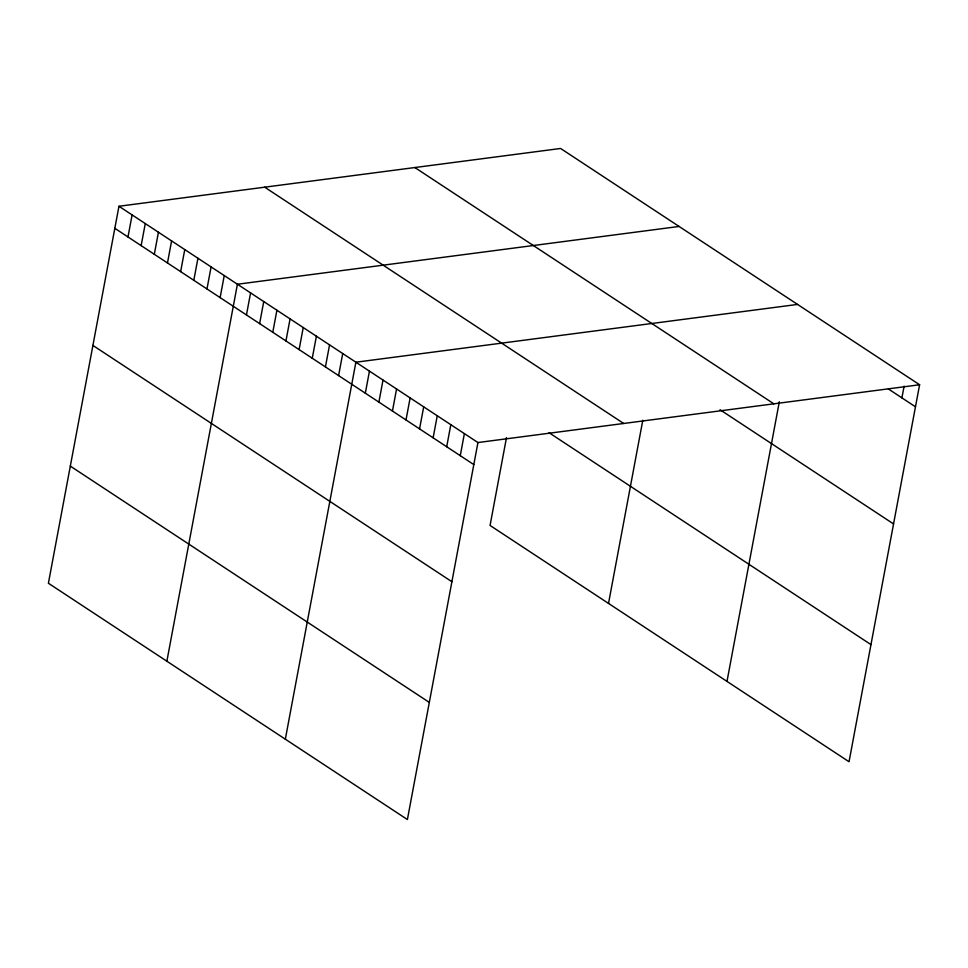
<?xml version="1.0" encoding="UTF-8"?>
<svg xmlns="http://www.w3.org/2000/svg" width="968" height="968" viewBox="0 0 968 968"><rect width="100%" height="100%" fill="white"/><g stroke="black" fill="none" stroke-linecap="round" stroke-linejoin="round"><path stroke-width="1.45" d="M118.955 206.257L48.4 583.244L407.395 819.533L477.938 442.545L118.955 206.257L560.605 148.467L919.6 384.756L849.045 761.743L490.062 525.455L506.494 437.609M127.982 236.966L132.108 214.92M141.147 245.63L145.273 223.584M154.311 254.294L158.437 232.247M167.476 262.957L171.602 240.911M180.641 271.621L184.767 249.575M193.806 280.284L197.932 258.238M206.971 288.948L211.097 266.914M220.123 297.612L224.249 275.577M166.871 661.217L237.414 284.241L679.076 226.452M246.453 314.939L250.579 292.905M259.618 323.614L263.744 301.568M272.782 332.278L276.909 310.232M285.947 340.942L290.073 318.896M299.112 349.605L303.238 327.559M312.265 358.269L316.391 336.223M325.429 366.933L329.556 344.886M338.594 375.596L342.72 353.55M285.33 739.189L355.885 362.214L797.547 304.424M365.323 393.177L369.449 371.143M378.887 402.107L383.013 380.061M392.451 411.037L396.565 388.991M406.003 419.967L410.129 397.921M419.567 428.884L423.694 406.838M433.132 437.814L437.258 415.768M446.696 446.744L450.822 424.698M460.26 455.674L464.386 433.628M608.521 603.427L642.812 420.209M726.992 681.399L779.325 401.768M901.91 397.872L904.112 386.123M477.938 442.545L919.6 384.756M888.346 388.954L915.474 406.802M414.861 167.537L773.855 403.825M720.047 409.73L893.549 523.93M264.7 187.187L623.695 423.476M549.074 432.732L870.97 644.615M114.829 228.303L473.812 464.592M92.904 345.431L451.899 581.72M70.325 466.116L429.308 702.405"/></g></svg>
